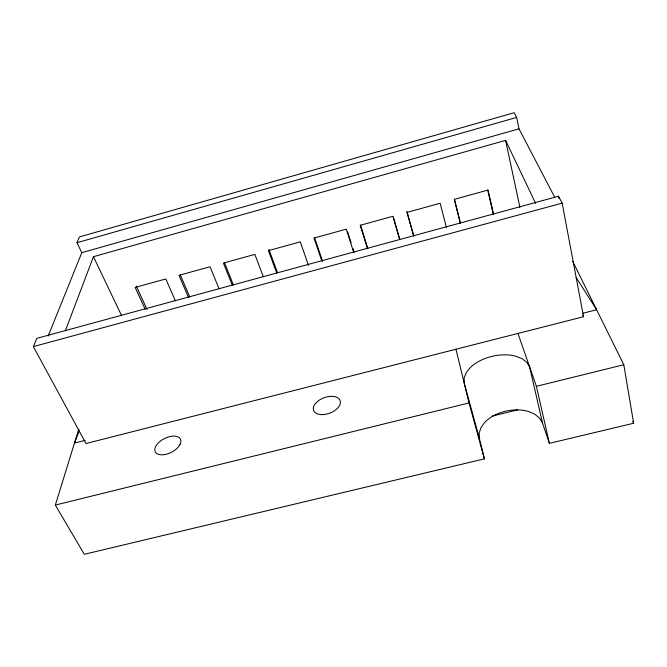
<?xml version="1.0" encoding="UTF-8"?>
<svg xmlns="http://www.w3.org/2000/svg" width="667" height="667" viewBox="0 0 667 667"><rect width="100%" height="100%" fill="white"/><g stroke="black" fill="none" stroke-linecap="round" stroke-linejoin="round"><path stroke-width="1" d="M572.711 261.372L623.803 364.732L633.65 423.253L549.391 443.347L542.521 423.103L529.631 366.933L526.813 362.339L522.019 358.671L515.591 356.153A33.734 19.943 -12.7 0 0 470.302 367.559L466.208 372.686L464.132 378.039L464.24 383.267L479.373 438.352L484.4 458.854L84.309 554.294L55.328 505.077L78.773 429.164M65.349 330.824L93.447 256.687L505.594 140.378L535.634 203.385M79.381 430.54L74.454 443.088L85.143 440.362M48.182 336.018L81.799 252.668L76.98 242.705L79.415 236.918L514.157 112.706L516.658 117.425L518.993 128.823L554.769 197.365M33.35 346.615L36.818 338.361L558.504 196.248L562.156 203.143L583.558 316.725L86.01 443.53L33.35 346.615L562.156 203.143M76.98 242.705L516.658 117.425M81.799 252.668L518.993 128.823M583.016 313.223L596.64 309.738L576.088 277.472M55.328 505.077L469.026 402.943L484.4 458.854M517.951 333.442L536.393 386.31L623.803 364.732M492.179 416.108L517.467 409.93M542.521 423.103L539.711 418.259L534.992 414.324L528.714 411.547A32.525 20.802 -11.7 0 0 484.942 422.211L481.074 427.43L479.156 432.933L479.373 438.352M93.447 256.687L121.569 315.574M632.766 421.361L633.65 423.253M582.8 315.099L583.558 316.725M145.139 309.088L135.151 287.419L165.791 278.964L175.404 300.842M136.251 286.035L147.057 309.538M180.315 274.937L189.728 296.848M188.461 297.282L179.006 275.321L210.038 266.758L219.118 288.928M224.512 262.74L233.383 284.942M232.266 285.126L223.42 263.065L254.861 254.385L263.315 276.663M268.909 249.4L277.522 272.678M276.713 273.011L268.417 250.642L300.267 241.854L308.504 265.416M314.624 237.852L322.653 261.456M321.736 260.739L314.007 238.061L346.281 229.156L353.852 252.843M347.665 231.924L351.117 242.755M353.01 248.658L353.952 251.617M360.572 225.154L367.934 248.874M367.284 248.107L360.205 225.313L392.905 216.291L399.566 239.303M393.388 217.175L399.741 239.128M406.845 211.297L413.598 235.351M413.723 236.31L407.012 212.398L440.145 203.252L446.423 227.397M460.53 223.553L454.444 199.308L488.027 190.045L493.613 214.315M454.302 199.266L460.372 223.445M455.961 349.241L469.026 402.943M487.702 190.028L493.272 214.24M536.393 386.31L549.391 443.347M505.594 140.378L519.927 207.454M558.504 196.248L558.879 198.249M180.015 444.489L178.356 446.948A14.09 7.704 -26.9 0 1 160.113 454.719A14.09 7.704 -26.9 0 1 157.379 443.972A14.09 7.704 -26.9 0 1 175.629 436.218L178.064 436.918A14.09 7.704 -26.9 0 1 180.015 444.489M320.502 414.557A14.149 8.221 -20.5 0 0 340.403 401.968A14.149 8.221 -20.5 0 0 319.66 399.908A14.149 8.221 -20.5 0 0 320.502 414.557"/></g></svg>
